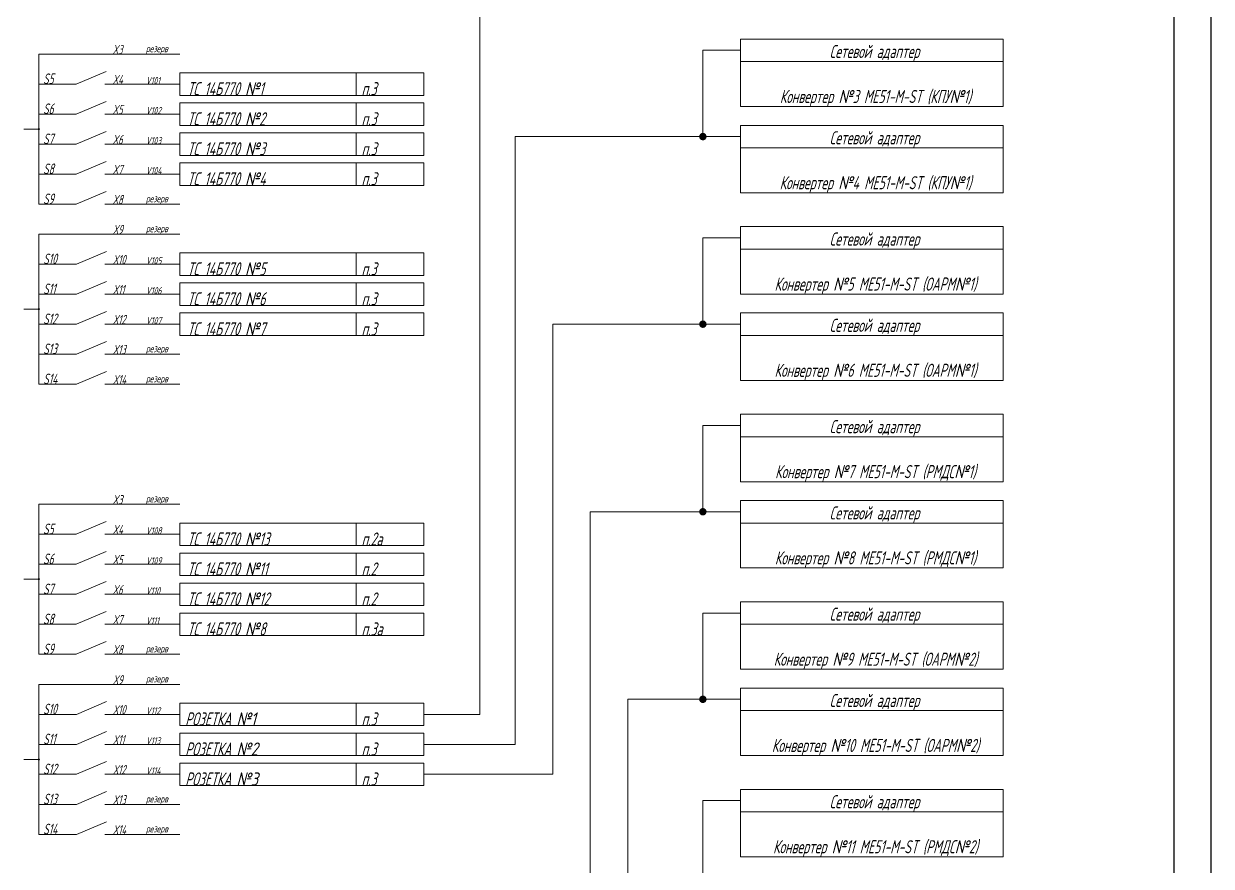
# Paper-space layout 'А2гор' of a CAD drawing. Extents: x 0 to 594, y 0 to 420.
# Drawn here: x 435.3 to 594, y 214.9 to 327.5 of the extents above; entities that cross this region are included whole.
import ezdxf

# ---------------------------------------------------------------- set-up
doc = ezdxf.new("R2010")
doc.units = 0
doc.header["$LTSCALE"] = 0.3
doc.layers.get('0').update_dxf_attribs({"linetype": 'CONTINUOUS', "lineweight": 15})
doc.layers.add('Format', color=7, linetype='CONTINUOUS', lineweight=30)
doc.styles.get("Standard").update_dxf_attribs({"font": 'isocpeur.ttf', "width": 0.8, "oblique": 15})

psp = doc.layouts.new('А2гор')

# ---------------------------------------------------------------- hatches: boundary and pattern name
h = psp.add_hatch(color=256)
edge = h.paths.add_edge_path()
edge.add_arc((437.26, 313.45), 0.0803, 0, 360)
h = psp.add_hatch(color=256)
edge = h.paths.add_edge_path()
edge.add_arc((526.04, 312.45), 0.502, 0, 360)
h = psp.add_hatch(color=256)
edge = h.paths.add_edge_path()
edge.add_arc((437.27, 289.37), 0.0803, 0, 360)
h = psp.add_hatch(color=256)
edge = h.paths.add_edge_path()
edge.add_arc((526.04, 287.37), 0.502, 0, 360)
h = psp.add_hatch(color=256)
edge = h.paths.add_edge_path()
edge.add_arc((526.04, 262.29), 0.502, 0, 360)
h = psp.add_hatch(color=256)
edge = h.paths.add_edge_path()
edge.add_arc((437.26, 253.26), 0.0803, 0, 360)
h = psp.add_hatch(color=256)
edge = h.paths.add_edge_path()
edge.add_arc((526.04, 237.21), 0.502, 0, 360)
h = psp.add_hatch(color=256)
edge = h.paths.add_edge_path()
edge.add_arc((437.27, 229.18), 0.0803, 0, 360)

# ---------------------------------------------------------------- linework, layer by layer
for p, q in [((496.24, 235.2), (496.24, 337.53)), ((531.06, 323.99), (526.04, 323.99)), ((526.04, 323.99), (526.04, 312.45)), ((437.26, 319.47), (437.26, 323.48)), ((437.26, 323.48), (446.08, 323.48)), ((446.08, 323.48), (451.1, 323.48)), ((451.1, 323.48), (456.12, 323.48)), ((479.69, 320.98), (479.69, 317.97)), ((437.26, 315.46), (437.26, 319.47)), ((437.26, 319.47), (442.28, 319.47)), ((446.08, 319.47), (451.1, 319.47)), ((451.1, 319.47), (456.12, 319.47)), ((479.69, 316.96), (479.69, 313.95)), ((437.26, 311.44), (437.26, 315.46)), ((437.26, 315.46), (442.28, 315.46)), ((446.08, 315.46), (451.1, 315.46)), ((451.1, 315.46), (456.12, 315.46)), ((435.25, 313.45), (437.26, 313.45)), ((479.69, 312.95), (479.69, 309.94)), ((437.26, 307.43), (437.26, 311.44)), ((437.26, 311.44), (442.28, 311.44)), ((446.08, 311.44), (451.1, 311.44)), ((451.1, 311.44), (456.12, 311.44)), ((526.04, 312.45), (500.96, 312.45)), ((500.96, 312.45), (500.96, 231.19)), ((531.06, 312.45), (526.04, 312.45)), ((479.69, 308.94), (479.69, 305.93)), ((437.26, 307.43), (442.28, 307.43)), ((437.26, 303.42), (437.26, 307.43)), ((446.08, 307.43), (451.1, 307.43)), ((451.1, 307.43), (456.12, 307.43)), ((437.26, 303.42), (442.28, 303.42)), ((446.08, 303.42), (451.1, 303.42)), ((451.1, 303.42), (456.12, 303.42)), ((437.27, 295.39), (437.27, 299.41)), ((437.27, 299.41), (446.1, 299.41)), ((446.1, 299.41), (451.11, 299.41)), ((451.11, 299.41), (456.13, 299.41)), ((531.06, 298.91), (526.04, 298.91)), ((526.04, 298.91), (526.04, 287.37)), ((479.69, 296.9), (479.69, 293.89)), ((437.27, 291.38), (437.27, 295.39)), ((437.27, 295.39), (442.29, 295.39)), ((446.1, 295.39), (451.11, 295.39)), ((451.11, 295.39), (456.13, 295.39)), ((479.69, 292.89), (479.69, 289.88)), ((437.27, 287.37), (437.27, 291.38)), ((437.27, 291.38), (442.29, 291.38)), ((446.1, 291.38), (451.11, 291.38)), ((451.11, 291.38), (456.13, 291.38)), ((435.27, 289.37), (437.27, 289.37)), ((437.27, 283.36), (437.27, 287.37)), ((437.27, 287.37), (442.29, 287.37)), ((446.1, 287.37), (451.11, 287.37)), ((451.11, 287.37), (456.13, 287.37)), ((479.69, 288.87), (479.69, 285.86)), ((526.04, 287.37), (505.98, 287.37)), ((505.98, 287.37), (505.98, 227.18)), ((531.06, 287.37), (526.04, 287.37)), ((437.27, 283.36), (442.29, 283.36)), ((437.27, 279.34), (437.27, 283.36)), ((446.1, 283.36), (451.11, 283.36)), ((451.11, 283.36), (456.13, 283.36)), ((437.27, 279.34), (442.29, 279.34)), ((446.1, 279.34), (451.11, 279.34)), ((451.11, 279.34), (456.13, 279.34)), ((531.06, 273.83), (526.04, 273.83)), ((526.04, 273.83), (526.04, 262.29)), ((437.26, 259.28), (437.26, 263.29)), ((437.26, 263.29), (446.08, 263.29)), ((446.08, 263.29), (451.1, 263.29)), ((451.1, 263.29), (456.12, 263.29)), ((526.04, 262.29), (510.99, 262.29)), ((510.99, 262.29), (510.99, 199.09)), ((531.06, 262.29), (526.04, 262.29)), ((479.69, 260.78), (479.69, 257.77)), ((437.26, 255.27), (437.26, 259.28)), ((437.26, 259.28), (442.28, 259.28)), ((446.08, 259.28), (451.1, 259.28)), ((451.1, 259.28), (456.12, 259.28)), ((479.69, 256.77), (479.69, 253.76)), ((437.26, 251.25), (437.26, 255.27)), ((437.26, 255.27), (442.28, 255.27)), ((446.08, 255.27), (451.1, 255.27)), ((451.1, 255.27), (456.12, 255.27)), ((435.25, 253.26), (437.26, 253.26)), ((479.69, 252.76), (479.69, 249.75)), ((437.26, 247.24), (437.26, 251.25)), ((437.26, 251.25), (442.28, 251.25)), ((446.08, 251.25), (451.1, 251.25)), ((451.1, 251.25), (456.12, 251.25)), ((479.69, 248.74), (479.69, 245.74)), ((531.06, 248.75), (526.04, 248.75)), ((526.04, 248.75), (526.04, 237.21)), ((437.26, 247.24), (442.28, 247.24)), ((437.26, 243.23), (437.26, 247.24)), ((446.08, 247.24), (451.1, 247.24)), ((451.1, 247.24), (456.12, 247.24)), ((437.26, 243.23), (442.28, 243.23)), ((446.08, 243.23), (451.1, 243.23)), ((451.1, 243.23), (456.12, 243.23)), ((437.27, 235.2), (437.27, 239.21)), ((437.27, 239.21), (446.1, 239.21)), ((446.1, 239.21), (451.11, 239.21)), ((451.11, 239.21), (456.13, 239.21)), ((479.69, 236.71), (479.69, 233.7)), ((516.01, 237.21), (516.01, 195.07)), ((526.04, 237.21), (516.01, 237.21)), ((531.06, 237.21), (526.04, 237.21)), ((437.27, 231.19), (437.27, 235.2)), ((437.27, 235.2), (442.29, 235.2)), ((446.1, 235.2), (451.11, 235.2)), ((451.11, 235.2), (456.13, 235.2)), ((488.72, 235.2), (496.24, 235.2)), ((479.69, 232.69), (479.69, 229.68)), ((437.27, 227.18), (437.27, 231.19)), ((437.27, 231.19), (442.29, 231.19)), ((446.1, 231.19), (451.11, 231.19)), ((451.11, 231.19), (456.13, 231.19)), ((488.72, 231.19), (496.24, 231.19)), ((500.96, 231.19), (496.24, 231.19)), ((435.27, 229.18), (437.27, 229.18)), ((479.69, 228.68), (479.69, 225.67)), ((437.27, 223.16), (437.27, 227.18)), ((437.27, 227.18), (442.29, 227.18)), ((446.1, 227.18), (451.11, 227.18)), ((451.11, 227.18), (456.13, 227.18)), ((488.72, 227.18), (496.24, 227.18)), ((505.98, 227.18), (496.24, 227.18)), ((437.27, 223.16), (442.29, 223.16)), ((437.27, 219.15), (437.27, 223.16)), ((446.1, 223.16), (451.11, 223.16)), ((451.11, 223.16), (456.13, 223.16)), ((531.06, 223.67), (526.04, 223.67)), ((526.04, 223.67), (526.04, 212.13)), ((437.27, 219.15), (442.29, 219.15)), ((446.1, 219.15), (451.11, 219.15)), ((451.11, 219.15), (456.13, 219.15))]:
    psp.add_line(p, q)
at = {"lineweight": 15}
for p, q in [((442.28, 319.47), (446.29, 321.17)), ((442.28, 315.46), (446.29, 317.16)), ((442.28, 311.44), (446.29, 313.15)), ((442.28, 307.43), (446.29, 309.14)), ((442.28, 303.42), (446.29, 305.12)), ((442.29, 295.39), (446.3, 297.1)), ((442.29, 291.38), (446.3, 293.08)), ((442.29, 287.37), (446.3, 289.07)), ((442.29, 283.36), (446.3, 285.06)), ((442.29, 279.34), (446.3, 281.05)), ((442.28, 259.28), (446.29, 260.98)), ((442.28, 255.27), (446.29, 256.97)), ((442.28, 251.25), (446.29, 252.96)), ((442.28, 247.24), (446.29, 248.94)), ((442.28, 243.23), (446.29, 244.93)), ((442.29, 235.2), (446.3, 236.91)), ((442.29, 231.19), (446.3, 232.89)), ((442.29, 227.18), (446.3, 228.88)), ((442.29, 223.16), (446.3, 224.87)), ((442.29, 219.15), (446.3, 220.85))]:
    psp.add_line(p, q, dxfattribs=at)
for points in [[(531.06, 322.48), (566.17, 322.48), (566.17, 325.49), (531.06, 325.49)], [(531.06, 316.46), (566.17, 316.46), (566.17, 322.48), (531.06, 322.48)], [(456.12, 317.97), (488.72, 317.97), (488.72, 320.98), (456.12, 320.98)], [(456.12, 313.95), (488.72, 313.95), (488.72, 316.96), (456.12, 316.96)], [(456.12, 309.94), (488.72, 309.94), (488.72, 312.95), (456.12, 312.95)], [(531.06, 310.94), (566.17, 310.94), (566.17, 313.95), (531.06, 313.95)], [(531.06, 304.93), (566.17, 304.93), (566.17, 310.94), (531.06, 310.94)], [(456.12, 305.93), (488.72, 305.93), (488.72, 308.94), (456.12, 308.94)], [(531.06, 297.4), (566.17, 297.4), (566.17, 300.41), (531.06, 300.41)], [(456.12, 293.89), (488.72, 293.89), (488.72, 296.9), (456.12, 296.9)], [(531.06, 291.38), (566.17, 291.38), (566.17, 297.4), (531.06, 297.4)], [(456.12, 289.88), (488.72, 289.88), (488.72, 292.89), (456.12, 292.89)], [(456.12, 285.86), (488.72, 285.86), (488.72, 288.87), (456.12, 288.87)], [(531.06, 285.86), (566.17, 285.86), (566.17, 288.87), (531.06, 288.87)], [(531.06, 279.85), (566.17, 279.85), (566.17, 285.86), (531.06, 285.86)], [(531.06, 272.32), (566.17, 272.32), (566.17, 275.33), (531.06, 275.33)], [(531.06, 266.3), (566.17, 266.3), (566.17, 272.32), (531.06, 272.32)], [(531.06, 260.78), (566.17, 260.78), (566.17, 263.79), (531.06, 263.79)], [(456.12, 257.77), (488.72, 257.77), (488.72, 260.78), (456.12, 260.78)], [(531.06, 254.77), (566.17, 254.77), (566.17, 260.78), (531.06, 260.78)], [(456.12, 253.76), (488.72, 253.76), (488.72, 256.77), (456.12, 256.77)], [(456.12, 249.75), (488.72, 249.75), (488.72, 252.76), (456.12, 252.76)], [(531.06, 247.24), (566.17, 247.24), (566.17, 250.25), (531.06, 250.25)], [(456.12, 245.74), (488.72, 245.74), (488.72, 248.74), (456.12, 248.74)], [(531.06, 241.22), (566.17, 241.22), (566.17, 247.24), (531.06, 247.24)], [(531.06, 235.7), (566.17, 235.7), (566.17, 238.71), (531.06, 238.71)], [(456.12, 233.7), (488.72, 233.7), (488.72, 236.71), (456.12, 236.71)], [(531.06, 229.69), (566.17, 229.69), (566.17, 235.7), (531.06, 235.7)], [(456.12, 229.68), (488.72, 229.68), (488.72, 232.69), (456.12, 232.69)], [(456.12, 225.67), (488.72, 225.67), (488.72, 228.68), (456.12, 228.68)], [(531.06, 222.16), (566.17, 222.16), (566.17, 225.17), (531.06, 225.17)], [(531.06, 216.14), (566.17, 216.14), (566.17, 222.16), (531.06, 222.16)]]:
    psp.add_lwpolyline(points, close=True)
for centre in [(437.26, 313.45), (437.27, 289.37), (437.26, 253.26), (437.27, 229.18)]:
    psp.add_circle(centre, 0.0803)
at = {"layer": 'Format'}
for p, q in [((594, 0), (594, 420)), ((589, 415), (589, 5))]:
    psp.add_line(p, q, dxfattribs=at)

# ---------------------------------------------------------------- texts
for s, insert, char_height, width, attachment_point in [('{\\fGOST|b0|i0|c204|p34; \\fGOST|b0|i0|c0|p34; X\\fGOST|b0|i0|c204|p34;3}', (446.08, 323.48), 1.235, 16.3412, 7), ('{\\fGOST|b0|i0|c204|p34; резерв}', (451.1, 323.48), 0.95, 16.3412, 7), ('{\\fGOST|b0|i0|c204|p34; Сетевой адаптер}', (548.61, 322.48), 1.7556, 35.112, 8), ('{\\fGOST|b0|i0|c204|p34; \\fGOST|b0|i0|c0|p34;S\\fGOST|b0|i0|c204|p34;5}', (437.26, 319.47), 1.425, 16.3412, 7), ('{\\fGOST|b0|i0|c204|p34; \\fGOST|b0|i0|c0|p34; X\\fGOST|b0|i0|c204|p34;4}', (446.08, 319.47), 1.235, 16.3412, 7), ('{\\fGOST|b0|i0|c204|p34; \\fGOST|b0|i0|c0|p34;V\\fGOST|b0|i0|c204|p34;101}', (451.1, 319.47), 0.95, 16.3412, 7), ('\\pi1.0032;{\\fGOST|b0|i0|c204|p34;ТС \\fGOST|b0|i0|c0|p34;14\\fGOST|b0|i0|c204|p34;Б\\fGOST|b0|i0|c0|p34;770 }№{\\fGOST|b0|i0|c204|p34;1}', (456.12, 317.97), 1.7556, 32.604, 7), ('{\\fGOST|b0|i0|c204|p34; п.3}', (479.69, 317.97), 1.7556, 32.604, 7), ('\\pl1.0032;{\\fGOST|b0|i0|c204|p34;Конвертер }№{\\fGOST|b0|i0|c204|p34;3 ME51-M-ST (КПУ}№{\\fGOST|b0|i0|c204|p34;1)}', (548.61, 316.46), 1.7556, 35.112, 8), ('{\\fGOST|b0|i0|c204|p34; \\fGOST|b0|i0|c0|p34;S\\fGOST|b0|i0|c204|p34;6}', (437.26, 315.46), 1.425, 16.3412, 7), ('{\\fGOST|b0|i0|c204|p34; \\fGOST|b0|i0|c0|p34; X\\fGOST|b0|i0|c204|p34;5}', (446.08, 315.46), 1.235, 16.3412, 7), ('{\\fGOST|b0|i0|c204|p34; \\fGOST|b0|i0|c0|p34;V\\fGOST|b0|i0|c204|p34;102}', (451.1, 315.46), 0.95, 16.3412, 7), ('\\pi1.0032;{\\fGOST|b0|i0|c204|p34;ТС \\fGOST|b0|i0|c0|p34;14\\fGOST|b0|i0|c204|p34;Б\\fGOST|b0|i0|c0|p34;770 }№{\\fGOST|b0|i0|c204|p34;2}', (456.12, 313.95), 1.7556, 32.604, 7), ('{\\fGOST|b0|i0|c204|p34; п.3}', (479.69, 313.95), 1.7556, 32.604, 7), ('{\\fGOST|b0|i0|c204|p34; \\fGOST|b0|i0|c0|p34;S\\fGOST|b0|i0|c204|p34;7}', (437.26, 311.44), 1.425, 16.3412, 7), ('{\\fGOST|b0|i0|c204|p34; Сетевой адаптер}', (548.61, 310.94), 1.7556, 35.112, 8), ('{\\fGOST|b0|i0|c204|p34; \\fGOST|b0|i0|c0|p34; X\\fGOST|b0|i0|c204|p34;6}', (446.08, 311.44), 1.235, 16.3412, 7), ('{\\fGOST|b0|i0|c204|p34; \\fGOST|b0|i0|c0|p34;V\\fGOST|b0|i0|c204|p34;103}', (451.1, 311.44), 0.95, 16.3412, 7), ('\\pi1.0032;{\\fGOST|b0|i0|c204|p34;ТС \\fGOST|b0|i0|c0|p34;14\\fGOST|b0|i0|c204|p34;Б\\fGOST|b0|i0|c0|p34;770 }№{\\fGOST|b0|i0|c204|p34;3}', (456.12, 309.94), 1.7556, 32.604, 7), ('{\\fGOST|b0|i0|c204|p34; п.3}', (479.69, 309.94), 1.7556, 32.604, 7), ('{\\fGOST|b0|i0|c204|p34; \\fGOST|b0|i0|c0|p34;S\\fGOST|b0|i0|c204|p34;8}', (437.26, 307.43), 1.425, 16.3412, 7), ('{\\fGOST|b0|i0|c204|p34; \\fGOST|b0|i0|c0|p34; X\\fGOST|b0|i0|c204|p34;7}', (446.08, 307.43), 1.235, 16.3412, 7), ('{\\fGOST|b0|i0|c204|p34; \\fGOST|b0|i0|c0|p34;V\\fGOST|b0|i0|c204|p34;104}', (451.1, 307.43), 0.95, 16.3412, 7), ('\\pi1.0032;{\\fGOST|b0|i0|c204|p34;ТС \\fGOST|b0|i0|c0|p34;14\\fGOST|b0|i0|c204|p34;Б\\fGOST|b0|i0|c0|p34;770 }№{\\fGOST|b0|i0|c204|p34;4}', (456.12, 305.93), 1.7556, 32.604, 7), ('{\\fGOST|b0|i0|c204|p34; п.3}', (479.69, 305.93), 1.7556, 32.604, 7), ('\\pl1.0032;{\\fGOST|b0|i0|c204|p34;Конвертер }№{\\fGOST|b0|i0|c204|p34;4 ME51-M-ST (КПУ}№{\\fGOST|b0|i0|c204|p34;1)}', (548.61, 304.93), 1.7556, 35.112, 8), ('{\\fGOST|b0|i0|c204|p34; \\fGOST|b0|i0|c0|p34;S\\fGOST|b0|i0|c204|p34;9}', (437.26, 303.42), 1.425, 16.3412, 7), ('{\\fGOST|b0|i0|c204|p34; \\fGOST|b0|i0|c0|p34; X\\fGOST|b0|i0|c204|p34;8}', (446.08, 303.42), 1.235, 16.3412, 7), ('{\\fGOST|b0|i0|c204|p34; резерв}', (451.1, 303.42), 0.95, 16.3412, 7), ('{\\fGOST|b0|i0|c204|p34; \\fGOST|b0|i0|c0|p34; X\\fGOST|b0|i0|c204|p34;9}', (446.1, 299.41), 1.235, 16.3412, 7), ('{\\fGOST|b0|i0|c204|p34; резерв}', (451.11, 299.41), 0.95, 16.3412, 7), ('{\\fGOST|b0|i0|c204|p34; Сетевой адаптер}', (548.61, 297.4), 1.7556, 35.112, 8), ('{\\fGOST|b0|i0|c204|p34; \\fGOST|b0|i0|c0|p34;S\\fGOST|b0|i0|c204|p34;10}', (437.27, 295.39), 1.425, 16.3412, 7), ('{\\fGOST|b0|i0|c204|p34; \\fGOST|b0|i0|c0|p34; X\\fGOST|b0|i0|c204|p34;10}', (446.1, 295.39), 1.235, 16.3412, 7), ('{\\fGOST|b0|i0|c204|p34; \\fGOST|b0|i0|c0|p34;V\\fGOST|b0|i0|c204|p34;105}', (451.11, 295.39), 0.95, 16.3412, 7), ('\\pi1.0032;{\\fGOST|b0|i0|c204|p34;ТС \\fGOST|b0|i0|c0|p34;14\\fGOST|b0|i0|c204|p34;Б\\fGOST|b0|i0|c0|p34;770 }№{\\fGOST|b0|i0|c204|p34;5}', (456.12, 293.89), 1.7556, 32.604, 7), ('{\\fGOST|b0|i0|c204|p34; п.3}', (479.69, 293.89), 1.7556, 32.604, 7), ('\\pl1.0032;{\\fGOST|b0|i0|c204|p34;Конвертер }№{\\fGOST|b0|i0|c204|p34;5 ME51-M-ST (ОАРМ}№{\\fGOST|b0|i0|c204|p34;1)}', (548.61, 291.38), 1.7556, 35.112, 8), ('{\\fGOST|b0|i0|c204|p34; \\fGOST|b0|i0|c0|p34;S\\fGOST|b0|i0|c204|p34;11}', (437.27, 291.38), 1.425, 16.3412, 7), ('{\\fGOST|b0|i0|c204|p34; \\fGOST|b0|i0|c0|p34; X\\fGOST|b0|i0|c204|p34;11}', (446.1, 291.38), 1.235, 16.3412, 7), ('{\\fGOST|b0|i0|c204|p34; \\fGOST|b0|i0|c0|p34;V\\fGOST|b0|i0|c204|p34;106}', (451.11, 291.38), 0.95, 16.3412, 7), ('\\pi1.0032;{\\fGOST|b0|i0|c204|p34;ТС \\fGOST|b0|i0|c0|p34;14\\fGOST|b0|i0|c204|p34;Б\\fGOST|b0|i0|c0|p34;770 }№{\\fGOST|b0|i0|c204|p34;6}', (456.12, 289.88), 1.7556, 32.604, 7), ('{\\fGOST|b0|i0|c204|p34; п.3}', (479.69, 289.88), 1.7556, 32.604, 7), ('{\\fGOST|b0|i0|c204|p34; \\fGOST|b0|i0|c0|p34;S\\fGOST|b0|i0|c204|p34;12}', (437.27, 287.37), 1.425, 16.3412, 7), ('{\\fGOST|b0|i0|c204|p34; \\fGOST|b0|i0|c0|p34; X\\fGOST|b0|i0|c204|p34;12}', (446.1, 287.37), 1.235, 16.3412, 7), ('{\\fGOST|b0|i0|c204|p34; \\fGOST|b0|i0|c0|p34;V\\fGOST|b0|i0|c204|p34;107}', (451.11, 287.37), 0.95, 16.3412, 7), ('\\pi1.0032;{\\fGOST|b0|i0|c204|p34;ТС \\fGOST|b0|i0|c0|p34;14\\fGOST|b0|i0|c204|p34;Б\\fGOST|b0|i0|c0|p34;770 }№{\\fGOST|b0|i0|c204|p34;7}', (456.12, 285.86), 1.7556, 32.604, 7), ('{\\fGOST|b0|i0|c204|p34; п.3}', (479.69, 285.86), 1.7556, 32.604, 7), ('{\\fGOST|b0|i0|c204|p34; Сетевой адаптер}', (548.61, 285.86), 1.7556, 35.112, 8), ('{\\fGOST|b0|i0|c204|p34; \\fGOST|b0|i0|c0|p34;S\\fGOST|b0|i0|c204|p34;13}', (437.27, 283.36), 1.425, 16.3412, 7), ('{\\fGOST|b0|i0|c204|p34; \\fGOST|b0|i0|c0|p34; X\\fGOST|b0|i0|c204|p34;13}', (446.1, 283.36), 1.235, 16.3412, 7), ('{\\fGOST|b0|i0|c204|p34; резерв}', (451.11, 283.36), 0.95, 16.3412, 7), ('\\pl1.0032;{\\fGOST|b0|i0|c204|p34;Конвертер }№{\\fGOST|b0|i0|c204|p34;6 ME51-M-ST (ОАРМ}№{\\fGOST|b0|i0|c204|p34;1)}', (548.61, 279.85), 1.7556, 35.112, 8), ('{\\fGOST|b0|i0|c204|p34; \\fGOST|b0|i0|c0|p34;S\\fGOST|b0|i0|c204|p34;14}', (437.27, 279.34), 1.425, 16.3412, 7), ('{\\fGOST|b0|i0|c204|p34; \\fGOST|b0|i0|c0|p34; X\\fGOST|b0|i0|c204|p34;14}', (446.1, 279.34), 1.235, 16.3412, 7), ('{\\fGOST|b0|i0|c204|p34; резерв}', (451.11, 279.34), 0.95, 16.3412, 7), ('{\\fGOST|b0|i0|c204|p34; Сетевой адаптер}', (548.61, 272.32), 1.7556, 35.112, 8), ('\\pl1.0032;{\\fGOST|b0|i0|c204|p34;Конвертер }№{\\fGOST|b0|i0|c204|p34;7 ME51-M-ST (РМДС}№{\\fGOST|b0|i0|c204|p34;1)}', (548.61, 266.3), 1.7556, 35.112, 8), ('{\\fGOST|b0|i0|c204|p34; \\fGOST|b0|i0|c0|p34; X\\fGOST|b0|i0|c204|p34;3}', (446.08, 263.29), 1.235, 16.3412, 7), ('{\\fGOST|b0|i0|c204|p34; резерв}', (451.1, 263.29), 0.95, 16.3412, 7), ('{\\fGOST|b0|i0|c204|p34; Сетевой адаптер}', (548.61, 260.78), 1.7556, 35.112, 8), ('{\\fGOST|b0|i0|c204|p34; \\fGOST|b0|i0|c0|p34;S\\fGOST|b0|i0|c204|p34;5}', (437.26, 259.28), 1.425, 16.3412, 7), ('{\\fGOST|b0|i0|c204|p34; \\fGOST|b0|i0|c0|p34; X\\fGOST|b0|i0|c204|p34;4}', (446.08, 259.28), 1.235, 16.3412, 7), ('{\\fGOST|b0|i0|c204|p34; \\fGOST|b0|i0|c0|p34;V\\fGOST|b0|i0|c204|p34;108}', (451.1, 259.28), 0.95, 16.3412, 7), ('\\pi1.0032;{\\fGOST|b0|i0|c204|p34;ТС \\fGOST|b0|i0|c0|p34;14\\fGOST|b0|i0|c204|p34;Б\\fGOST|b0|i0|c0|p34;770 }№{\\fGOST|b0|i0|c204|p34;13}', (456.12, 257.77), 1.7556, 32.604, 7), ('{\\fGOST|b0|i0|c204|p34; п.2а}', (479.69, 257.77), 1.7556, 32.604, 7), ('\\pl1.0032;{\\fGOST|b0|i0|c204|p34;Конвертер }№{\\fGOST|b0|i0|c204|p34;8 ME51-M-ST (РМДС}№{\\fGOST|b0|i0|c204|p34;1)}', (548.61, 254.77), 1.7556, 35.112, 8), ('{\\fGOST|b0|i0|c204|p34; \\fGOST|b0|i0|c0|p34;S\\fGOST|b0|i0|c204|p34;6}', (437.26, 255.27), 1.425, 16.3412, 7), ('{\\fGOST|b0|i0|c204|p34; \\fGOST|b0|i0|c0|p34; X\\fGOST|b0|i0|c204|p34;5}', (446.08, 255.27), 1.235, 16.3412, 7), ('{\\fGOST|b0|i0|c204|p34; \\fGOST|b0|i0|c0|p34;V\\fGOST|b0|i0|c204|p34;109}', (451.1, 255.27), 0.95, 16.3412, 7), ('\\pi1.0032;{\\fGOST|b0|i0|c204|p34;ТС \\fGOST|b0|i0|c0|p34;14\\fGOST|b0|i0|c204|p34;Б\\fGOST|b0|i0|c0|p34;770 }№{\\fGOST|b0|i0|c204|p34;11}', (456.12, 253.76), 1.7556, 32.604, 7), ('{\\fGOST|b0|i0|c204|p34; п.2}', (479.69, 253.76), 1.7556, 32.604, 7), ('{\\fGOST|b0|i0|c204|p34; \\fGOST|b0|i0|c0|p34;S\\fGOST|b0|i0|c204|p34;7}', (437.26, 251.25), 1.425, 16.3412, 7), ('{\\fGOST|b0|i0|c204|p34; \\fGOST|b0|i0|c0|p34; X\\fGOST|b0|i0|c204|p34;6}', (446.08, 251.25), 1.235, 16.3412, 7), ('{\\fGOST|b0|i0|c204|p34; \\fGOST|b0|i0|c0|p34;V\\fGOST|b0|i0|c204|p34;110}', (451.1, 251.25), 0.95, 16.3412, 7), ('\\pi1.0032;{\\fGOST|b0|i0|c204|p34;ТС \\fGOST|b0|i0|c0|p34;14\\fGOST|b0|i0|c204|p34;Б\\fGOST|b0|i0|c0|p34;770 }№{\\fGOST|b0|i0|c204|p34;12}', (456.12, 249.75), 1.7556, 32.604, 7), ('{\\fGOST|b0|i0|c204|p34; п.2}', (479.69, 249.75), 1.7556, 32.604, 7), ('{\\fGOST|b0|i0|c204|p34; Сетевой адаптер}', (548.61, 247.24), 1.7556, 35.112, 8), ('{\\fGOST|b0|i0|c204|p34; \\fGOST|b0|i0|c0|p34;S\\fGOST|b0|i0|c204|p34;8}', (437.26, 247.24), 1.425, 16.3412, 7), ('{\\fGOST|b0|i0|c204|p34; \\fGOST|b0|i0|c0|p34; X\\fGOST|b0|i0|c204|p34;7}', (446.08, 247.24), 1.235, 16.3412, 7), ('{\\fGOST|b0|i0|c204|p34; \\fGOST|b0|i0|c0|p34;V\\fGOST|b0|i0|c204|p34;111}', (451.1, 247.24), 0.95, 16.3412, 7), ('\\pi1.0032;{\\fGOST|b0|i0|c204|p34;ТС \\fGOST|b0|i0|c0|p34;14\\fGOST|b0|i0|c204|p34;Б\\fGOST|b0|i0|c0|p34;770 }№{\\fGOST|b0|i0|c204|p34;8}', (456.12, 245.74), 1.7556, 32.604, 7), ('{\\fGOST|b0|i0|c204|p34; п.3а}', (479.69, 245.74), 1.7556, 32.604, 7), ('{\\fGOST|b0|i0|c204|p34; \\fGOST|b0|i0|c0|p34;S\\fGOST|b0|i0|c204|p34;9}', (437.26, 243.23), 1.425, 16.3412, 7), ('{\\fGOST|b0|i0|c204|p34; \\fGOST|b0|i0|c0|p34; X\\fGOST|b0|i0|c204|p34;8}', (446.08, 243.23), 1.235, 16.3412, 7), ('{\\fGOST|b0|i0|c204|p34; резерв}', (451.1, 243.23), 0.95, 16.3412, 7), ('\\pl1.0032;{\\fGOST|b0|i0|c204|p34;Конвертер }№{\\fGOST|b0|i0|c204|p34;9 ME51-M-ST (ОАРМ}№{\\fGOST|b0|i0|c204|p34;2)}', (548.61, 241.22), 1.7556, 35.112, 8), ('{\\fGOST|b0|i0|c204|p34; \\fGOST|b0|i0|c0|p34; X\\fGOST|b0|i0|c204|p34;9}', (446.1, 239.21), 1.235, 16.3412, 7), ('{\\fGOST|b0|i0|c204|p34; резерв}', (451.11, 239.21), 0.95, 16.3412, 7), ('{\\fGOST|b0|i0|c204|p34; \\fGOST|b0|i0|c0|p34;S\\fGOST|b0|i0|c204|p34;10}', (437.27, 235.2), 1.425, 16.3412, 7), ('{\\fGOST|b0|i0|c204|p34; Сетевой адаптер}', (548.61, 235.7), 1.7556, 35.112, 8), ('{\\fGOST|b0|i0|c204|p34; \\fGOST|b0|i0|c0|p34; X\\fGOST|b0|i0|c204|p34;10}', (446.1, 235.2), 1.235, 16.3412, 7), ('{\\fGOST|b0|i0|c204|p34; \\fGOST|b0|i0|c0|p34;V\\fGOST|b0|i0|c204|p34;112}', (451.11, 235.2), 0.95, 16.3412, 7), ('{\\fGOST|b0|i0|c204|p34; РОЗЕТКА }№1', (456.12, 233.7), 1.7556, 26.598, 7), ('{\\fGOST|b0|i0|c204|p34; п.3}', (479.69, 233.7), 1.7556, 32.604, 7), ('{\\fGOST|b0|i0|c204|p34; \\fGOST|b0|i0|c0|p34;S\\fGOST|b0|i0|c204|p34;11}', (437.27, 231.19), 1.425, 16.3412, 7), ('{\\fGOST|b0|i0|c204|p34; \\fGOST|b0|i0|c0|p34; X\\fGOST|b0|i0|c204|p34;11}', (446.1, 231.19), 1.235, 16.3412, 7), ('{\\fGOST|b0|i0|c204|p34; \\fGOST|b0|i0|c0|p34;V\\fGOST|b0|i0|c204|p34;113}', (451.11, 231.19), 0.95, 16.3412, 7), ('\\pl1.0032;{\\fGOST|b0|i0|c204|p34;Конвертер }№{\\fGOST|b0|i0|c204|p34;10 ME51-M-ST (ОАРМ}№{\\fGOST|b0|i0|c204|p34;2)}', (548.61, 229.69), 1.7556, 35.112, 8), ('{\\fGOST|b0|i0|c204|p34; РОЗЕТКА }№2', (456.12, 229.68), 1.7556, 26.598, 7), ('{\\fGOST|b0|i0|c204|p34; п.3}', (479.69, 229.68), 1.7556, 32.604, 7), ('{\\fGOST|b0|i0|c204|p34; \\fGOST|b0|i0|c0|p34;S\\fGOST|b0|i0|c204|p34;12}', (437.27, 227.18), 1.425, 16.3412, 7), ('{\\fGOST|b0|i0|c204|p34; \\fGOST|b0|i0|c0|p34; X\\fGOST|b0|i0|c204|p34;12}', (446.1, 227.18), 1.235, 16.3412, 7), ('{\\fGOST|b0|i0|c204|p34; \\fGOST|b0|i0|c0|p34;V\\fGOST|b0|i0|c204|p34;114}', (451.11, 227.18), 0.95, 16.3412, 7), ('{\\fGOST|b0|i0|c204|p34; РОЗЕТКА }№3', (456.12, 225.67), 1.7556, 26.598, 7), ('{\\fGOST|b0|i0|c204|p34; п.3}', (479.69, 225.67), 1.7556, 32.604, 7), ('{\\fGOST|b0|i0|c204|p34; \\fGOST|b0|i0|c0|p34;S\\fGOST|b0|i0|c204|p34;13}', (437.27, 223.16), 1.425, 16.3412, 7), ('{\\fGOST|b0|i0|c204|p34; \\fGOST|b0|i0|c0|p34; X\\fGOST|b0|i0|c204|p34;13}', (446.1, 223.16), 1.235, 16.3412, 7), ('{\\fGOST|b0|i0|c204|p34; резерв}', (451.11, 223.16), 0.95, 16.3412, 7), ('{\\fGOST|b0|i0|c204|p34; Сетевой адаптер}', (548.61, 222.16), 1.7556, 35.112, 8), ('{\\fGOST|b0|i0|c204|p34; \\fGOST|b0|i0|c0|p34;S\\fGOST|b0|i0|c204|p34;14}', (437.27, 219.15), 1.425, 16.3412, 7), ('{\\fGOST|b0|i0|c204|p34; \\fGOST|b0|i0|c0|p34; X\\fGOST|b0|i0|c204|p34;14}', (446.1, 219.15), 1.235, 16.3412, 7), ('{\\fGOST|b0|i0|c204|p34; резерв}', (451.11, 219.15), 0.95, 16.3412, 7), ('\\pl1.0032;{\\fGOST|b0|i0|c204|p34;Конвертер }№{\\fGOST|b0|i0|c204|p34;11 ME51-M-ST (РМДС}№{\\fGOST|b0|i0|c204|p34;2)}', (548.61, 216.14), 1.7556, 35.112, 8)]:
    psp.add_mtext(s, dxfattribs=dict(insert=insert, char_height=char_height, width=width, attachment_point=attachment_point))

doc.saveas('drawing.dxf')
